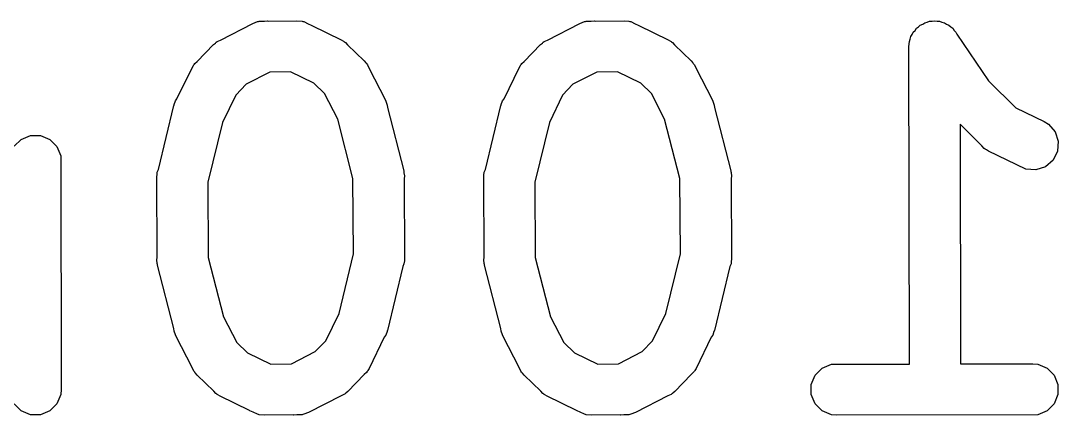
# Model space of a CAD drawing. Extents: x 0.41 to 1.97, y 0.26 to 1.77.
# Drawn here: x 1.5274 to 1.6464, y 0.2611 to 0.3064 of the extents above; entities that cross this region are included whole.
import ezdxf

# ---------------------------------------------------------------- set-up
doc = ezdxf.new("R2010")
doc.units = 0
doc.header["$MEASUREMENT"] = 0
doc.layers.add('BLACK', color=7, linetype='CONTINUOUS')

msp = doc.modelspace()

# ---------------------------------------------------------------- linework, layer by layer
at = {"layer": 'BLACK', "linetype": 'CONTINUOUS'}
for p, q in [((1.55027, 0.30419), (1.55399, 0.3061)), ((1.55399, 0.3061), (1.55453, 0.30631)), ((1.55453, 0.30631), (1.55464, 0.30632)), ((1.55464, 0.30632), (1.55474, 0.30636)), ((1.55474, 0.30636), (1.55532, 0.30637)), ((1.55532, 0.30637), (1.55568, 0.30639)), ((1.55568, 0.30639), (1.55574, 0.30637)), ((1.55574, 0.30637), (1.55906, 0.30642)), ((1.55906, 0.30642), (1.55964, 0.30636)), ((1.55964, 0.30636), (1.55974, 0.30632)), ((1.55974, 0.30632), (1.55984, 0.30631)), ((1.55984, 0.30631), (1.56035, 0.30606)), ((1.56035, 0.30606), (1.5607, 0.30592)), ((1.5607, 0.30592), (1.56075, 0.30587)), ((1.56075, 0.30587), (1.56413, 0.30423)), ((1.58777, 0.30419), (1.59149, 0.3061)), ((1.59149, 0.3061), (1.59203, 0.30631)), ((1.59203, 0.30631), (1.59213, 0.30632)), ((1.59213, 0.30632), (1.59223, 0.30636)), ((1.59223, 0.30636), (1.59281, 0.30637)), ((1.59281, 0.30637), (1.59318, 0.30639)), ((1.59318, 0.30639), (1.59324, 0.30637)), ((1.59324, 0.30637), (1.59656, 0.30642)), ((1.59656, 0.30642), (1.59713, 0.30636)), ((1.59713, 0.30636), (1.59723, 0.30632)), ((1.59723, 0.30632), (1.59734, 0.30631)), ((1.59734, 0.30631), (1.59785, 0.30606)), ((1.59785, 0.30606), (1.5982, 0.30592)), ((1.5982, 0.30592), (1.59825, 0.30587)), ((1.59825, 0.30587), (1.60163, 0.30423)), ((1.63033, 0.30571), (1.63054, 0.30592)), ((1.63054, 0.30592), (1.63081, 0.30603)), ((1.63081, 0.30603), (1.63105, 0.30619)), ((1.63105, 0.30619), (1.63134, 0.30625)), ((1.63134, 0.30625), (1.6316, 0.30636)), ((1.6316, 0.30636), (1.63189, 0.30636)), ((1.63189, 0.30636), (1.63218, 0.30642)), ((1.63218, 0.30642), (1.63247, 0.30636)), ((1.63247, 0.30636), (1.63275, 0.30636)), ((1.63275, 0.30636), (1.63302, 0.30625)), ((1.63302, 0.30625), (1.63331, 0.30619)), ((1.63331, 0.30619), (1.63355, 0.30603)), ((1.63355, 0.30603), (1.63382, 0.30592)), ((1.63382, 0.30592), (1.63403, 0.30571)), ((1.62939, 0.30431), (1.62945, 0.3046)), ((1.62945, 0.3046), (1.62961, 0.30484)), ((1.62961, 0.30484), (1.62972, 0.3051)), ((1.62972, 0.3051), (1.62993, 0.30531)), ((1.62993, 0.30531), (1.63009, 0.30555)), ((1.63009, 0.30555), (1.63033, 0.30571)), ((1.63403, 0.30571), (1.63427, 0.30555)), ((1.63427, 0.30555), (1.63444, 0.3053)), ((1.63444, 0.3053), (1.63463, 0.3051)), ((1.63463, 0.3051), (1.63473, 0.30486)), ((1.63473, 0.30486), (1.63835, 0.29953)), ((1.54761, 0.30175), (1.54948, 0.30368)), ((1.54948, 0.30368), (1.5497, 0.30386)), ((1.5497, 0.30386), (1.54975, 0.30392)), ((1.54975, 0.30392), (1.54981, 0.30395)), ((1.54981, 0.30395), (1.54992, 0.30404)), ((1.54992, 0.30404), (1.55027, 0.30419)), ((1.56413, 0.30423), (1.56438, 0.30407)), ((1.56438, 0.30407), (1.56445, 0.30404)), ((1.56445, 0.30404), (1.5645, 0.304)), ((1.5645, 0.304), (1.56462, 0.30392)), ((1.56462, 0.30392), (1.56484, 0.30367)), ((1.56484, 0.30367), (1.56677, 0.3018)), ((1.58511, 0.30175), (1.58697, 0.30368)), ((1.58697, 0.30368), (1.5872, 0.30386)), ((1.5872, 0.30386), (1.58725, 0.30392)), ((1.58725, 0.30392), (1.5873, 0.30395)), ((1.5873, 0.30395), (1.58742, 0.30404)), ((1.58742, 0.30404), (1.58777, 0.30419)), ((1.60163, 0.30423), (1.60188, 0.30407)), ((1.60188, 0.30407), (1.60195, 0.30404)), ((1.60195, 0.30404), (1.60199, 0.304)), ((1.60199, 0.304), (1.60212, 0.30392)), ((1.60212, 0.30392), (1.60234, 0.30367)), ((1.60234, 0.30367), (1.60427, 0.3018)), ((1.62923, 0.30347), (1.62928, 0.30404)), ((1.62923, 0.30346), (1.62923, 0.30347)), ((1.62923, 0.30347), (1.62923, 0.30347)), ((1.62923, 0.30347), (1.62923, 0.30347)), ((1.62928, 0.26701), (1.62923, 0.30346)), ((1.62928, 0.30404), (1.62939, 0.30431)), ((1.5453, 0.29744), (1.54705, 0.30103)), ((1.54705, 0.30103), (1.5472, 0.30128)), ((1.5472, 0.30128), (1.54723, 0.30135)), ((1.54723, 0.30135), (1.54728, 0.3014)), ((1.54728, 0.3014), (1.54736, 0.30152)), ((1.54736, 0.30152), (1.54761, 0.30175)), ((1.56677, 0.3018), (1.56696, 0.30158)), ((1.56696, 0.30158), (1.56702, 0.30152)), ((1.56702, 0.30152), (1.56705, 0.30147)), ((1.56705, 0.30147), (1.56714, 0.30135)), ((1.56714, 0.30135), (1.56729, 0.30101)), ((1.56729, 0.30101), (1.5692, 0.29729)), ((1.5828, 0.29744), (1.58454, 0.30103)), ((1.58454, 0.30103), (1.5847, 0.30128)), ((1.5847, 0.30128), (1.58473, 0.30135)), ((1.58473, 0.30135), (1.58477, 0.3014)), ((1.58477, 0.3014), (1.58485, 0.30152)), ((1.58485, 0.30152), (1.58511, 0.30175)), ((1.60427, 0.3018), (1.60446, 0.30158)), ((1.60446, 0.30158), (1.60451, 0.30152)), ((1.60451, 0.30152), (1.60454, 0.30147)), ((1.60454, 0.30147), (1.60464, 0.30135)), ((1.60464, 0.30135), (1.60478, 0.30101)), ((1.60478, 0.30101), (1.6067, 0.29729)), ((1.55594, 0.30052), (1.55322, 0.29912)), ((1.5583, 0.30055), (1.55594, 0.30052)), ((1.56099, 0.29925), (1.5583, 0.30055)), ((1.59343, 0.30052), (1.59071, 0.29912)), ((1.5958, 0.30055), (1.59343, 0.30052)), ((1.59848, 0.29925), (1.5958, 0.30055)), ((1.55322, 0.29912), (1.55203, 0.29789)), ((1.56222, 0.29806), (1.56099, 0.29925)), ((1.59071, 0.29912), (1.58952, 0.29789)), ((1.59971, 0.29806), (1.59848, 0.29925)), ((1.63835, 0.29953), (1.64151, 0.29643)), ((1.54514, 0.29723), (1.5453, 0.29744)), ((1.55203, 0.29789), (1.5505, 0.29474)), ((1.56373, 0.29513), (1.56222, 0.29806)), ((1.58264, 0.29723), (1.5828, 0.29744)), ((1.58952, 0.29789), (1.588, 0.29474)), ((1.60122, 0.29513), (1.59971, 0.29806)), ((1.54317, 0.28934), (1.54495, 0.29668)), ((1.54495, 0.29668), (1.54496, 0.29672)), ((1.54496, 0.29672), (1.54497, 0.29674)), ((1.54497, 0.29674), (1.54499, 0.29679)), ((1.54499, 0.29679), (1.54514, 0.29723)), ((1.5692, 0.29729), (1.56922, 0.29724)), ((1.56922, 0.29724), (1.56923, 0.29723)), ((1.56923, 0.29723), (1.56924, 0.29718)), ((1.56924, 0.29718), (1.56941, 0.29674)), ((1.56941, 0.29674), (1.56943, 0.29645)), ((1.56943, 0.29645), (1.5713, 0.28918)), ((1.58066, 0.28934), (1.58244, 0.29668)), ((1.58244, 0.29668), (1.58246, 0.29672)), ((1.58246, 0.29674), (1.58248, 0.29679)), ((1.58246, 0.29672), (1.58246, 0.29674)), ((1.58248, 0.29679), (1.58264, 0.29723)), ((1.6067, 0.29729), (1.60671, 0.29724)), ((1.60671, 0.29724), (1.60673, 0.29723)), ((1.60673, 0.29723), (1.60674, 0.29718)), ((1.60674, 0.29718), (1.6069, 0.29674)), ((1.6069, 0.29674), (1.60693, 0.29645)), ((1.60693, 0.29645), (1.6088, 0.28918)), ((1.64151, 0.29643), (1.64475, 0.29486)), ((1.56548, 0.2883), (1.56373, 0.29513)), ((1.60298, 0.2883), (1.60122, 0.29513)), ((1.5505, 0.29474), (1.54884, 0.28791)), ((1.588, 0.29474), (1.58634, 0.28791)), ((1.63761, 0.29205), (1.63509, 0.29453)), ((1.63509, 0.29453), (1.63513, 0.26703)), ((1.64475, 0.29486), (1.64524, 0.29455)), ((1.64524, 0.29455), (1.64599, 0.29368)), ((1.52664, 0.29201), (1.52743, 0.2928)), ((1.52743, 0.2928), (1.52849, 0.29324)), ((1.52849, 0.29324), (1.52964, 0.29324)), ((1.52964, 0.29324), (1.53071, 0.2928)), ((1.53071, 0.2928), (1.53152, 0.29198)), ((1.64599, 0.29368), (1.64636, 0.29258)), ((1.53152, 0.29198), (1.53196, 0.29092)), ((1.63787, 0.29176), (1.63761, 0.29205)), ((1.63799, 0.29168), (1.63787, 0.29176)), ((1.63804, 0.29163), (1.63799, 0.29168)), ((1.63811, 0.29161), (1.63804, 0.29163)), ((1.63836, 0.29145), (1.63811, 0.29161)), ((1.64636, 0.29258), (1.64627, 0.29144)), ((1.53196, 0.29092), (1.53202, 0.26409)), ((1.64265, 0.28937), (1.63836, 0.29145)), ((1.64576, 0.2904), (1.64489, 0.28965)), ((1.64627, 0.29144), (1.64576, 0.2904)), ((1.54304, 0.28904), (1.54317, 0.28934)), ((1.5713, 0.28918), (1.57132, 0.28908)), ((1.58054, 0.28904), (1.58066, 0.28934)), ((1.6088, 0.28918), (1.60881, 0.28908)), ((1.6438, 0.28929), (1.64265, 0.28937)), ((1.64489, 0.28965), (1.6438, 0.28929)), ((1.54299, 0.28861), (1.54301, 0.28868)), ((1.543, 0.28857), (1.54299, 0.28861)), ((1.54299, 0.28847), (1.543, 0.28857)), ((1.54304, 0.27928), (1.54299, 0.28847)), ((1.54301, 0.28868), (1.54304, 0.28904)), ((1.56553, 0.27965), (1.56548, 0.2883)), ((1.57132, 0.28908), (1.57133, 0.28904)), ((1.57133, 0.28904), (1.57133, 0.28897)), ((1.57133, 0.28897), (1.57139, 0.28861)), ((1.57139, 0.28861), (1.57134, 0.28828)), ((1.57134, 0.28828), (1.57139, 0.27909)), ((1.58048, 0.28847), (1.58049, 0.28857)), ((1.58053, 0.27928), (1.58048, 0.28847)), ((1.58049, 0.28861), (1.5805, 0.28868)), ((1.58049, 0.28857), (1.58049, 0.28861)), ((1.5805, 0.28868), (1.58054, 0.28904)), ((1.60303, 0.27965), (1.60298, 0.2883)), ((1.60881, 0.28908), (1.60883, 0.28904)), ((1.60883, 0.28904), (1.60883, 0.28897)), ((1.60883, 0.28897), (1.60888, 0.28861)), ((1.60888, 0.28861), (1.60883, 0.28828)), ((1.60883, 0.28828), (1.60888, 0.27909)), ((1.54884, 0.28791), (1.54889, 0.27926)), ((1.58634, 0.28791), (1.58639, 0.27926)), ((1.56388, 0.27282), (1.56553, 0.27965)), ((1.60137, 0.27282), (1.60303, 0.27965)), ((1.54299, 0.27895), (1.54304, 0.27928)), ((1.54304, 0.27859), (1.54299, 0.27895)), ((1.54304, 0.27852), (1.54304, 0.27859)), ((1.54306, 0.27848), (1.54304, 0.27852)), ((1.54307, 0.27838), (1.54306, 0.27848)), ((1.54889, 0.27926), (1.55065, 0.27243)), ((1.57133, 0.27852), (1.57121, 0.27821)), ((1.57137, 0.27887), (1.57133, 0.27852)), ((1.57139, 0.27895), (1.57137, 0.27887)), ((1.57139, 0.27909), (1.57138, 0.27899)), ((1.57138, 0.27899), (1.57139, 0.27895)), ((1.58049, 0.27895), (1.58053, 0.27928)), ((1.58054, 0.27859), (1.58049, 0.27895)), ((1.58054, 0.27852), (1.58054, 0.27859)), ((1.58056, 0.27848), (1.58054, 0.27852)), ((1.58057, 0.27838), (1.58056, 0.27848)), ((1.58639, 0.27926), (1.58814, 0.27243)), ((1.60883, 0.27852), (1.6087, 0.27821)), ((1.60886, 0.27887), (1.60883, 0.27852)), ((1.60888, 0.27895), (1.60886, 0.27887)), ((1.60888, 0.27909), (1.60887, 0.27899)), ((1.60887, 0.27899), (1.60888, 0.27895)), ((1.54495, 0.2711), (1.54307, 0.27838)), ((1.57121, 0.27821), (1.56943, 0.27088)), ((1.58244, 0.2711), (1.58057, 0.27838)), ((1.6087, 0.27821), (1.60692, 0.27088)), ((1.56235, 0.26967), (1.56388, 0.27282)), ((1.59984, 0.26967), (1.60137, 0.27282)), ((1.55065, 0.27243), (1.55216, 0.2695)), ((1.58814, 0.27243), (1.58965, 0.2695)), ((1.54497, 0.27081), (1.54495, 0.2711)), ((1.54513, 0.27038), (1.54497, 0.27081)), ((1.54514, 0.27033), (1.54513, 0.27038)), ((1.54516, 0.27031), (1.54514, 0.27033)), ((1.54517, 0.27027), (1.54516, 0.27031)), ((1.54709, 0.26655), (1.54517, 0.27027)), ((1.56907, 0.27011), (1.56733, 0.26652)), ((1.56923, 0.27033), (1.56907, 0.27011)), ((1.56939, 0.27077), (1.56923, 0.27033)), ((1.56941, 0.27081), (1.56939, 0.27077)), ((1.56943, 0.27088), (1.56941, 0.27083)), ((1.56941, 0.27083), (1.56941, 0.27081)), ((1.58246, 0.27081), (1.58244, 0.2711)), ((1.58263, 0.27038), (1.58246, 0.27081)), ((1.58264, 0.27033), (1.58263, 0.27038)), ((1.58265, 0.27031), (1.58264, 0.27033)), ((1.58267, 0.27027), (1.58265, 0.27031)), ((1.58459, 0.26655), (1.58267, 0.27027)), ((1.60657, 0.27011), (1.60482, 0.26652)), ((1.60673, 0.27033), (1.60657, 0.27011)), ((1.60688, 0.27077), (1.60673, 0.27033)), ((1.6069, 0.27081), (1.60688, 0.27077)), ((1.60691, 0.27083), (1.6069, 0.27081)), ((1.60692, 0.27088), (1.60691, 0.27083)), ((1.55216, 0.2695), (1.55339, 0.26831)), ((1.56116, 0.26844), (1.56235, 0.26967)), ((1.58965, 0.2695), (1.59089, 0.26831)), ((1.59865, 0.26844), (1.59984, 0.26967)), ((1.55339, 0.26831), (1.55607, 0.26701)), ((1.55844, 0.26704), (1.56116, 0.26844)), ((1.59089, 0.26831), (1.59357, 0.26701)), ((1.59594, 0.26704), (1.59865, 0.26844)), ((1.54723, 0.2662), (1.54709, 0.26655)), ((1.55607, 0.26701), (1.55844, 0.26704)), ((1.56733, 0.26652), (1.56717, 0.26627)), ((1.58473, 0.2662), (1.58459, 0.26655)), ((1.59357, 0.26701), (1.59594, 0.26704)), ((1.60482, 0.26652), (1.60467, 0.26627)), ((1.61847, 0.26573), (1.61929, 0.26655)), ((1.61929, 0.26655), (1.62035, 0.26699)), ((1.62035, 0.26699), (1.62928, 0.26701)), ((1.63513, 0.26703), (1.64343, 0.26705)), ((1.64343, 0.26705), (1.644, 0.26699)), ((1.644, 0.26699), (1.64507, 0.26655)), ((1.64507, 0.26655), (1.64588, 0.26573)), ((1.54733, 0.26609), (1.54723, 0.2662)), ((1.54736, 0.26603), (1.54733, 0.26609)), ((1.54742, 0.26598), (1.54736, 0.26603)), ((1.5476, 0.26576), (1.54742, 0.26598)), ((1.54953, 0.26389), (1.5476, 0.26576)), ((1.56676, 0.26581), (1.5649, 0.26388)), ((1.56702, 0.26603), (1.56676, 0.26581)), ((1.5671, 0.26616), (1.56702, 0.26603)), ((1.56714, 0.2662), (1.5671, 0.26616)), ((1.56717, 0.26627), (1.56714, 0.2662)), ((1.58482, 0.26609), (1.58473, 0.2662)), ((1.58485, 0.26603), (1.58482, 0.26609)), ((1.58491, 0.26598), (1.58485, 0.26603)), ((1.5851, 0.26576), (1.58491, 0.26598)), ((1.58703, 0.26389), (1.5851, 0.26576)), ((1.60426, 0.26581), (1.6024, 0.26388)), ((1.60451, 0.26603), (1.60426, 0.26581)), ((1.60459, 0.26616), (1.60451, 0.26603)), ((1.60464, 0.2662), (1.60459, 0.26616)), ((1.60467, 0.26627), (1.60464, 0.2662)), ((1.61803, 0.26467), (1.61847, 0.26573)), ((1.64588, 0.26573), (1.64632, 0.26467)), ((1.61803, 0.26352), (1.61803, 0.26467)), ((1.64632, 0.26467), (1.64632, 0.26352)), ((1.53196, 0.26352), (1.53152, 0.26245)), ((1.53202, 0.26409), (1.53196, 0.26352)), ((1.54975, 0.26364), (1.54953, 0.26389)), ((1.54988, 0.26356), (1.54975, 0.26364)), ((1.54992, 0.26351), (1.54988, 0.26356)), ((1.55, 0.26348), (1.54992, 0.26351)), ((1.55024, 0.26333), (1.55, 0.26348)), ((1.55362, 0.26169), (1.55024, 0.26333)), ((1.56411, 0.26337), (1.56038, 0.26145)), ((1.56445, 0.26351), (1.56411, 0.26337)), ((1.56457, 0.26361), (1.56445, 0.26351)), ((1.56462, 0.26364), (1.56457, 0.26361)), ((1.56467, 0.26369), (1.56462, 0.26364)), ((1.5649, 0.26388), (1.56467, 0.26369)), ((1.58725, 0.26364), (1.58703, 0.26389)), ((1.58737, 0.26356), (1.58725, 0.26364)), ((1.58742, 0.26351), (1.58737, 0.26356)), ((1.58749, 0.26348), (1.58742, 0.26351)), ((1.58774, 0.26333), (1.58749, 0.26348)), ((1.59112, 0.26169), (1.58774, 0.26333)), ((1.6016, 0.26337), (1.59788, 0.26145)), ((1.60195, 0.26351), (1.6016, 0.26337)), ((1.60206, 0.26361), (1.60195, 0.26351)), ((1.60212, 0.26364), (1.60206, 0.26361)), ((1.60217, 0.26369), (1.60212, 0.26364)), ((1.6024, 0.26388), (1.60217, 0.26369)), ((1.61847, 0.26245), (1.61803, 0.26352)), ((1.64632, 0.26352), (1.64588, 0.26245)), ((1.52743, 0.26164), (1.52661, 0.26245)), ((1.53152, 0.26245), (1.53071, 0.26164)), ((1.61929, 0.26164), (1.61847, 0.26245)), ((1.64588, 0.26245), (1.64507, 0.26164)), ((1.52849, 0.2612), (1.52743, 0.26164)), ((1.52964, 0.2612), (1.52849, 0.2612)), ((1.53071, 0.26164), (1.52964, 0.2612)), ((1.55367, 0.26164), (1.55362, 0.26169)), ((1.55402, 0.26149), (1.55367, 0.26164)), ((1.55453, 0.26125), (1.55402, 0.26149)), ((1.55464, 0.26124), (1.55453, 0.26125)), ((1.55474, 0.2612), (1.55464, 0.26124)), ((1.55531, 0.26114), (1.55474, 0.2612)), ((1.55863, 0.26118), (1.55531, 0.26114)), ((1.55869, 0.26116), (1.55863, 0.26118)), ((1.55906, 0.26119), (1.55869, 0.26116)), ((1.55964, 0.2612), (1.55906, 0.26119)), ((1.55974, 0.26124), (1.55964, 0.2612)), ((1.55984, 0.26125), (1.55974, 0.26124)), ((1.56038, 0.26145), (1.55984, 0.26125)), ((1.59117, 0.26164), (1.59112, 0.26169)), ((1.59152, 0.26149), (1.59117, 0.26164)), ((1.59203, 0.26125), (1.59152, 0.26149)), ((1.59213, 0.26124), (1.59203, 0.26125)), ((1.59223, 0.2612), (1.59213, 0.26124)), ((1.59281, 0.26114), (1.59223, 0.2612)), ((1.59613, 0.26118), (1.59281, 0.26114)), ((1.59619, 0.26116), (1.59613, 0.26118)), ((1.59655, 0.26119), (1.59619, 0.26116)), ((1.59713, 0.2612), (1.59655, 0.26119)), ((1.59723, 0.26124), (1.59713, 0.2612)), ((1.59734, 0.26125), (1.59723, 0.26124)), ((1.59788, 0.26145), (1.59734, 0.26125)), ((1.62035, 0.2612), (1.61929, 0.26164)), ((1.62093, 0.26114), (1.62035, 0.2612)), ((1.644, 0.2612), (1.62093, 0.26114)), ((1.64507, 0.26164), (1.644, 0.2612))]:
    msp.add_line(p, q, dxfattribs=at)

doc.saveas('drawing.dxf')
